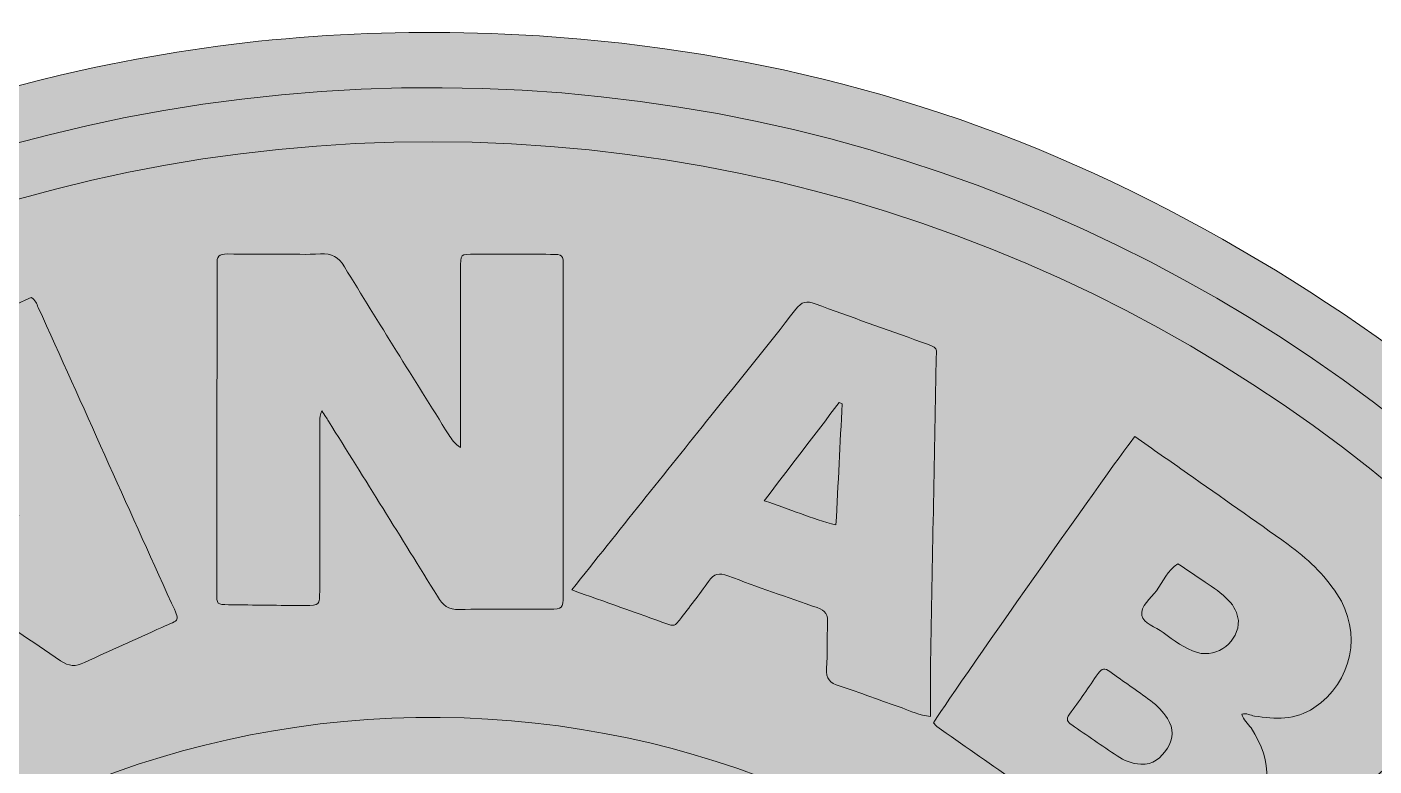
# Model space of a CAD drawing. Extents: x 532 to 1468, y -1468 to -531.
# Drawn here: x 882.9 to 1271.1, y -744.2 to -531.2 of the extents above; entities that cross this region are included whole.
import ezdxf

# ---------------------------------------------------------------- set-up
doc = ezdxf.new("R2010")
doc.units = 0
doc.header["$MEASUREMENT"] = 0
doc.layers.add('katman 1', color=7, linetype='Continuous')

# ---------------------------------------------------------------- blocks, each defined once
blk = doc.blocks.new('block 2')
at = {"layer": 'katman 1', "true_color": 0x006539}
h = blk.add_hatch(color=128, dxfattribs=at)
h.dxf.hatch_style = 2
edge = h.paths.add_edge_path()
edge.add_spline(control_points=[(679.66, -659.13), (690.99, -649.02), (702.39, -638.99), (714.46, -629.74), (769.58, -587.47), (830.98, -558.73), (898.81, -543.66), (940.29, -534.44), (982.27, -531.21), (1024.6, -533.44), (1088.43, -536.81), (1149.33, -552.18), (1206.4, -581.11), (1320.98, -639.19), (1399.63, -729.07), (1442.25, -850.28), (1451.76, -877.31), (1458, -905.18), (1462.09, -933.57), (1466.33, -962.96), (1467.78, -992.48), (1466.34, -1022.08), (1462.88, -1093.24), (1444.55, -1160.39), (1410.3, -1222.96), (1366, -1303.9), (1303.22, -1366.51), (1222.35, -1410.96), (1219, -1412.8), (1215.63, -1414.64), (1212.28, -1416.48), (1211.71, -1417.98), (1210.34, -1417.92), (1209.11, -1418.13), (1197.09, -1423.72), (1185.11, -1429.41), (1172.77, -1434.29), (1140.42, -1447.09), (1107.1, -1456.26), (1072.71, -1461.71), (1041.8, -1466.6), (1010.71, -1468.45), (979.49, -1467.05), (907.63, -1463.82), (839.93, -1445.31), (776.64, -1410.95), (743.03, -1392.7), (712.15, -1370.63), (683.95, -1344.82), (658.97, -1321.97), (636.76, -1296.68), (617.25, -1269.02), (615.44, -1266.45), (613.68, -1263.83), (611.34, -1261.68), (611.34, -1261.68), (611.41, -1261.78), (611.41, -1261.78), (611.48, -1259.84), (610.09, -1258.57), (609.16, -1257.15), (585.15, -1220.73), (566.59, -1181.74), (553.55, -1140.12), (552.93, -1138.15), (552.25, -1136.2), (551.6, -1134.24), (550.07, -1133.12), (549.57, -1131.4), (549.12, -1129.71), (546.76, -1120.69), (543.45, -1111.86), (543.19, -1102.37), (541.72, -1094.53), (540.15, -1086.7), (538.81, -1078.84), (536.23, -1063.71), (534.48, -1048.48), (533.36, -1033.17), (532.08, -1015.75), (532.03, -998.31), (532.62, -980.89), (533.53, -954.16), (537, -927.72), (542.59, -901.57), (542.89, -900.16), (543.06, -898.74), (543.29, -897.32), (543.49, -888.33), (546.81, -880.01), (548.94, -871.44), (549.4, -869.59), (550.08, -867.8), (550.38, -865.92), (550.54, -864.93), (550.72, -863.94), (551.26, -863.06), (551.44, -862.9), (551.63, -862.73), (551.82, -862.57), (553.26, -862.02), (553.34, -860.66), (553.72, -859.45), (566.9, -817.77), (585.58, -778.71), (609.68, -742.23), (610.8, -740.54), (611.98, -738.89), (612.36, -736.83), (612.36, -736.83), (612.31, -736.92), (612.31, -736.92), (614, -735.92), (615.05, -734.34), (616.14, -732.78), (633.92, -707.37), (653.97, -683.91), (676.39, -662.48), (676.84, -662.05), (677.22, -661.52), (677.63, -661.04), (677.87, -659.94), (678.5, -659.25), (679.66, -659.13)], knot_values=[0, 0, 0, 0, 1, 1, 1, 2, 2, 2, 3, 3, 3, 4, 4, 4, 5, 5, 5, 6, 6, 6, 7, 7, 7, 8, 8, 8, 9, 9, 9, 10, 10, 10, 11, 11, 11, 12, 12, 12, 13, 13, 13, 14, 14, 14, 15, 15, 15, 16, 16, 16, 17, 17, 17, 18, 18, 18, 19, 19, 19, 20, 20, 20, 21, 21, 21, 22, 22, 22, 23, 23, 23, 24, 24, 24, 25, 25, 25, 26, 26, 26, 27, 27, 27, 28, 28, 28, 29, 29, 29, 30, 30, 30, 31, 31, 31, 32, 32, 32, 33, 33, 33, 34, 34, 34, 35, 35, 35, 36, 36, 36, 37, 37, 37, 38, 38, 38, 39, 39, 39, 40, 40, 40, 41, 41, 41, 41], degree=3, periodic=1)
h = blk.add_hatch(color=128, dxfattribs=at)
h.dxf.hatch_style = 2
edge = h.paths.add_edge_path()
edge.add_spline(control_points=[(999.83, -564.27), (1243.54, -564.71), (1436.2, -763.36), (1435.33, -1001.86), (1434.46, -1241.3), (1239.31, -1435.91), (999.2, -1435.9), (761.12, -1435.88), (563.6, -1243.11), (563.73, -999.8), (563.87, -758.25), (759.58, -564.23), (999.83, -564.27)], knot_values=[0, 0, 0, 0, 1, 1, 1, 2, 2, 2, 3, 3, 3, 4, 4, 4, 4], degree=3, periodic=1)
at = {"layer": 'katman 1', "true_color": 0x00663a}
h = blk.add_hatch(color=116, dxfattribs=at)
h.dxf.hatch_style = 2
edge = h.paths.add_edge_path()
edge.add_spline(control_points=[(1117.83, -639.79), (1117.25, -651.25), (1116.66, -662.71), (1116.05, -674.67), (1109.01, -673.02), (1102.73, -670.03), (1095.36, -667.72), (1102.82, -657.97), (1109.9, -648.71), (1116.98, -639.45), (1117.26, -639.57), (1117.55, -639.68), (1117.83, -639.79)], knot_values=[0, 0, 0, 0, 1, 1, 1, 2, 2, 2, 3, 3, 3, 4, 4, 4, 4], degree=3, periodic=1)
at = {"layer": 'katman 1', "true_color": 0x006539}
h = blk.add_hatch(color=128, dxfattribs=at)
h.dxf.hatch_style = 2
edge = h.paths.add_edge_path()
edge.add_spline(control_points=[(1232.05, -702.22), (1232.28, -708.24), (1226, -713.1), (1220.24, -711.46), (1216.47, -710.38), (1213.46, -707.94), (1210.38, -705.69), (1208.21, -704.1), (1204.65, -703.12), (1204.21, -700.76), (1203.72, -698.13), (1206.77, -695.92), (1208.41, -693.64), (1210.33, -690.96), (1211.63, -687.76), (1214.54, -685.86), (1217.18, -687.62), (1219.83, -689.37), (1222.45, -691.17), (1224.81, -692.79), (1227.24, -694.33), (1229.23, -696.45), (1230.81, -698.13), (1231.79, -700.08), (1232.05, -702.22)], knot_values=[0, 0, 0, 0, 1, 1, 1, 2, 2, 2, 3, 3, 3, 4, 4, 4, 5, 5, 5, 6, 6, 6, 7, 7, 7, 8, 8, 8, 8], degree=3, periodic=1)
h = blk.add_hatch(color=128, dxfattribs=at)
h.dxf.hatch_style = 2
edge = h.paths.add_edge_path()
edge.add_spline(control_points=[(1203.9, -743.58), (1201.24, -743.62), (1199.07, -742.51), (1197.08, -741.22), (1192.66, -738.36), (1188.38, -735.28), (1184.02, -732.32), (1182.78, -731.48), (1182.25, -730.73), (1183.33, -729.26), (1186.17, -725.4), (1188.91, -721.48), (1191.58, -717.5), (1192.63, -715.94), (1193.52, -715.84), (1195.02, -716.95), (1198.87, -719.8), (1202.85, -722.46), (1206.71, -725.29), (1208.65, -726.71), (1210.27, -728.47), (1211.61, -730.5), (1213.49, -733.37), (1213.38, -736.21), (1211.56, -739.03), (1209.74, -741.84), (1207.47, -743.96), (1203.9, -743.58)], knot_values=[0, 0, 0, 0, 1, 1, 1, 2, 2, 2, 3, 3, 3, 4, 4, 4, 5, 5, 5, 6, 6, 6, 7, 7, 7, 8, 8, 8, 9, 9, 9, 9], degree=3, periodic=1)
at = {"layer": 'katman 1', "lineweight": 0}
for points, knots in [([(679.66, -659.13), (690.99, -649.02), (702.39, -638.99), (714.46, -629.74), (769.58, -587.47), (830.98, -558.73), (898.81, -543.66), (940.29, -534.44), (982.27, -531.21), (1024.6, -533.44), (1088.43, -536.81), (1149.33, -552.18), (1206.4, -581.11), (1320.98, -639.19), (1399.63, -729.07), (1442.25, -850.28), (1451.76, -877.31), (1458, -905.18), (1462.09, -933.57), (1466.33, -962.96), (1467.78, -992.48), (1466.34, -1022.08), (1462.88, -1093.24), (1444.55, -1160.39), (1410.3, -1222.96), (1366, -1303.9), (1303.22, -1366.51), (1222.35, -1410.96), (1219, -1412.8), (1215.63, -1414.64), (1212.28, -1416.48), (1211.71, -1417.98), (1210.34, -1417.92), (1209.11, -1418.13), (1197.09, -1423.72), (1185.11, -1429.41), (1172.77, -1434.29), (1140.42, -1447.09), (1107.1, -1456.26), (1072.71, -1461.71), (1041.8, -1466.6), (1010.71, -1468.45), (979.49, -1467.05), (907.63, -1463.82), (839.93, -1445.31), (776.64, -1410.95), (743.03, -1392.7), (712.15, -1370.63), (683.95, -1344.82), (658.97, -1321.97), (636.76, -1296.68), (617.25, -1269.02), (615.44, -1266.45), (613.68, -1263.83), (611.34, -1261.68), (611.34, -1261.68), (611.41, -1261.78), (611.41, -1261.78), (611.48, -1259.84), (610.09, -1258.57), (609.16, -1257.15), (585.15, -1220.73), (566.59, -1181.74), (553.55, -1140.12), (552.93, -1138.15), (552.25, -1136.2), (551.6, -1134.24), (550.07, -1133.12), (549.57, -1131.4), (549.12, -1129.71), (546.76, -1120.69), (543.45, -1111.86), (543.19, -1102.37), (541.72, -1094.53), (540.15, -1086.7), (538.81, -1078.84), (536.23, -1063.71), (534.48, -1048.48), (533.36, -1033.17), (532.08, -1015.75), (532.03, -998.31), (532.62, -980.89), (533.53, -954.16), (537, -927.72), (542.59, -901.57), (542.89, -900.16), (543.06, -898.74), (543.29, -897.32), (543.49, -888.33), (546.81, -880.01), (548.94, -871.44), (549.4, -869.59), (550.08, -867.8), (550.38, -865.92), (550.54, -864.93), (550.72, -863.94), (551.26, -863.06), (551.44, -862.9), (551.63, -862.73), (551.82, -862.57), (553.26, -862.02), (553.34, -860.66), (553.72, -859.45), (566.9, -817.77), (585.58, -778.71), (609.68, -742.23), (610.8, -740.54), (611.98, -738.89), (612.36, -736.83), (612.36, -736.83), (612.31, -736.92), (612.31, -736.92), (614, -735.92), (615.05, -734.34), (616.14, -732.78), (633.92, -707.37), (653.97, -683.91), (676.39, -662.48), (676.84, -662.05), (677.22, -661.52), (677.63, -661.04), (677.87, -659.94), (678.5, -659.25), (679.66, -659.13)], [0, 0, 0, 0, 1, 1, 1, 2, 2, 2, 3, 3, 3, 4, 4, 4, 5, 5, 5, 6, 6, 6, 7, 7, 7, 8, 8, 8, 9, 9, 9, 10, 10, 10, 11, 11, 11, 12, 12, 12, 13, 13, 13, 14, 14, 14, 15, 15, 15, 16, 16, 16, 17, 17, 17, 18, 18, 18, 19, 19, 19, 20, 20, 20, 21, 21, 21, 22, 22, 22, 23, 23, 23, 24, 24, 24, 25, 25, 25, 26, 26, 26, 27, 27, 27, 28, 28, 28, 29, 29, 29, 30, 30, 30, 31, 31, 31, 32, 32, 32, 33, 33, 33, 34, 34, 34, 35, 35, 35, 36, 36, 36, 37, 37, 37, 38, 38, 38, 39, 39, 39, 40, 40, 40, 41, 41, 41, 41]), ([(548.04, -999.82), (548.59, -748.92), (752.29, -547.1), (1002.53, -548.71), (1249.91, -550.3), (1451.89, -751.28), (1450.88, -1002.06), (1449.86, -1252.53), (1245.65, -1453.49), (995.77, -1451.5), (749.14, -1449.53), (548.32, -1249.36), (548.04, -999.82)], [0, 0, 0, 0, 1, 1, 1, 2, 2, 2, 3, 3, 3, 4, 4, 4, 4]), ([(999.83, -564.27), (1243.54, -564.71), (1436.2, -763.36), (1435.33, -1001.86), (1434.46, -1241.3), (1239.31, -1435.91), (999.2, -1435.9), (761.12, -1435.88), (563.6, -1243.11), (563.73, -999.8), (563.87, -758.25), (759.58, -564.23), (999.83, -564.27)], [0, 0, 0, 0, 1, 1, 1, 2, 2, 2, 3, 3, 3, 4, 4, 4, 4]), ([(967.84, -641.81), (967.01, -644), (967.3, -645.58), (967.3, -647.12), (967.26, -662.64), (967.26, -678.15), (967.23, -693.67), (967.22, -697.85), (967.18, -697.91), (963.04, -697.9), (955.68, -697.88), (948.32, -697.79), (940.96, -697.69), (937.64, -697.65), (937.56, -697.6), (937.56, -694.21), (937.54, -682.7), (937.57, -671.18), (937.59, -659.66), (937.62, -640.46), (937.66, -621.26), (937.69, -602.07), (937.69, -601.27), (937.77, -600.46), (937.68, -599.67), (937.43, -597.42), (938.25, -596.54), (940.63, -596.62), (945.58, -596.78), (950.54, -596.67), (955.5, -596.67), (959.5, -596.67), (963.51, -596.84), (967.5, -596.61), (970.69, -596.43), (972.61, -597.41), (974.37, -600.31), (984.25, -616.55), (994.4, -632.64), (1004.47, -648.77), (1005.28, -650.06), (1006.17, -651.3), (1007.78, -652.39), (1007.78, -650.86), (1007.78, -649.34), (1007.78, -647.82), (1007.8, -632.3), (1007.82, -616.78), (1007.84, -601.26), (1007.85, -596.46), (1007.61, -596.71), (1012.15, -596.71), (1019.35, -596.73), (1026.55, -596.7), (1033.75, -596.73), (1037.38, -596.75), (1037.45, -596.79), (1037.45, -600.41), (1037.46, -617.69), (1037.42, -634.97), (1037.41, -652.25), (1037.4, -666.48), (1037.41, -680.72), (1037.38, -694.96), (1037.37, -698.89), (1037.32, -698.94), (1033.45, -698.96), (1024.81, -699), (1016.16, -698.79), (1007.53, -699.07), (1004.26, -699.18), (1002.72, -697.78), (1001.16, -695.25), (990.77, -678.38), (980.25, -661.58), (969.77, -644.77), (969.27, -643.95), (968.73, -643.16), (967.84, -641.81)], [0, 0, 0, 0, 1, 1, 1, 2, 2, 2, 3, 3, 3, 4, 4, 4, 5, 5, 5, 6, 6, 6, 7, 7, 7, 8, 8, 8, 9, 9, 9, 10, 10, 10, 11, 11, 11, 12, 12, 12, 13, 13, 13, 14, 14, 14, 15, 15, 15, 16, 16, 16, 17, 17, 17, 18, 18, 18, 19, 19, 19, 20, 20, 20, 21, 21, 21, 22, 22, 22, 23, 23, 23, 24, 24, 24, 25, 25, 25, 26, 26, 26, 26]), ([(880.53, -671.96), (872.88, -654.91), (865.33, -638.11), (857.68, -621.06), (866.8, -616.95), (875.51, -613.02), (884.1, -609.14), (885.36, -609.88), (885.64, -610.98), (886.1, -612), (898.9, -640.4), (911.71, -668.8), (924.51, -697.2), (927.05, -702.82), (927.12, -701.74), (921.71, -704.23), (914.3, -707.63), (906.81, -710.85), (899.46, -714.35), (896.86, -715.59), (894.96, -715.47), (892.51, -713.81), (876.11, -702.68), (859.58, -691.74), (843.1, -680.74), (842.18, -680.13), (841.24, -679.54), (840.21, -678.88), (839.31, -680.62), (840.58, -681.75), (841.09, -682.9), (847.59, -697.5), (854.18, -712.04), (860.73, -726.61), (862.22, -729.92), (862.2, -729.99), (858.95, -731.47), (852.27, -734.52), (845.56, -737.52), (838.85, -740.52), (835.2, -742.16), (835.17, -742.15), (833.39, -738.22), (827.35, -724.82), (821.33, -711.42), (815.3, -698.02), (808.61, -683.16), (801.91, -668.31), (795.23, -653.45), (793.65, -649.93), (793.67, -649.9), (797.13, -648.34), (805.28, -644.65), (813.5, -641.1), (821.56, -637.24), (824.07, -636.04), (825.84, -636.29), (828.06, -637.79), (844.22, -648.71), (860.46, -659.51), (876.69, -670.32), (877.68, -670.98), (878.5, -672.05), (880.53, -671.96)], [0, 0, 0, 0, 1, 1, 1, 2, 2, 2, 3, 3, 3, 4, 4, 4, 5, 5, 5, 6, 6, 6, 7, 7, 7, 8, 8, 8, 9, 9, 9, 10, 10, 10, 11, 11, 11, 12, 12, 12, 13, 13, 13, 14, 14, 14, 15, 15, 15, 16, 16, 16, 17, 17, 17, 18, 18, 18, 19, 19, 19, 20, 20, 20, 21, 21, 21, 21]), ([(1039.87, -693.42), (1053.6, -676.25), (1066.77, -659.77), (1079.95, -643.3), (1088.14, -633.06), (1096.42, -622.89), (1104.47, -612.55), (1106.18, -610.35), (1107.57, -610.05), (1110.06, -610.98), (1120.24, -614.77), (1130.49, -618.33), (1140.71, -622.01), (1145.96, -623.9), (1144.99, -623.3), (1144.91, -627.99), (1144.41, -656.61), (1143.82, -685.23), (1143.3, -713.86), (1143.2, -719.12), (1143.29, -724.38), (1143.29, -729.85), (1140.01, -729.61), (1137.61, -728.29), (1135.09, -727.42), (1129.05, -725.35), (1123.08, -723.04), (1117, -721.1), (1114.3, -720.23), (1113.11, -719.01), (1113.35, -716.02), (1113.68, -711.72), (1113.39, -707.38), (1113.64, -703.07), (1113.78, -700.62), (1113, -699.32), (1110.65, -698.51), (1102.03, -695.57), (1093.44, -692.57), (1084.92, -689.36), (1082.39, -688.41), (1080.87, -688.67), (1079.31, -690.96), (1076.7, -694.79), (1073.77, -698.39), (1070.97, -702.09), (1070.19, -703.11), (1069.54, -704.04), (1067.86, -703.42), (1058.73, -700.08), (1049.56, -696.86), (1039.87, -693.42)], [0, 0, 0, 0, 1, 1, 1, 2, 2, 2, 3, 3, 3, 4, 4, 4, 5, 5, 5, 6, 6, 6, 7, 7, 7, 8, 8, 8, 9, 9, 9, 10, 10, 10, 11, 11, 11, 12, 12, 12, 13, 13, 13, 14, 14, 14, 15, 15, 15, 16, 16, 16, 17, 17, 17, 17]), ([(1117.83, -639.79), (1117.25, -651.25), (1116.66, -662.71), (1116.05, -674.67), (1109.01, -673.02), (1102.73, -670.03), (1095.36, -667.72), (1102.82, -657.97), (1109.9, -648.71), (1116.98, -639.45), (1117.26, -639.57), (1117.55, -639.68), (1117.83, -639.79)], [0, 0, 0, 0, 1, 1, 1, 2, 2, 2, 3, 3, 3, 4, 4, 4, 4]), ([(1233, -729.19), (1233.44, -730.93), (1234.81, -731.91), (1235.7, -733.2), (1242.08, -742.57), (1241.78, -753.21), (1234.81, -762.09), (1227.19, -771.78), (1218.29, -774.68), (1206.39, -771.51), (1200.13, -769.84), (1194.39, -767.03), (1189.12, -763.41), (1174.36, -753.3), (1159.75, -742.99), (1145.09, -732.74), (1144.72, -732.48), (1144.48, -732.04), (1144.19, -731.7), (1147.41, -726.23), (1199.38, -652.31), (1202.22, -649.24), (1207.25, -652.77), (1212.33, -656.33), (1217.39, -659.89), (1227.06, -666.69), (1236.78, -673.41), (1246.36, -680.33), (1251.82, -684.28), (1256.7, -688.88), (1260.45, -694.57), (1267.82, -705.76), (1264.94, -719.91), (1253.81, -727.41), (1248.47, -731.01), (1242.62, -730.64), (1236.69, -729.77), (1235.49, -729.59), (1234.37, -728.83), (1233, -729.19)], [0, 0, 0, 0, 1, 1, 1, 2, 2, 2, 3, 3, 3, 4, 4, 4, 5, 5, 5, 6, 6, 6, 7, 7, 7, 8, 8, 8, 9, 9, 9, 10, 10, 10, 11, 11, 11, 12, 12, 12, 13, 13, 13, 13]), ([(1232.05, -702.22), (1232.28, -708.24), (1226, -713.1), (1220.24, -711.46), (1216.47, -710.38), (1213.46, -707.94), (1210.38, -705.69), (1208.21, -704.1), (1204.65, -703.12), (1204.21, -700.76), (1203.72, -698.13), (1206.77, -695.92), (1208.41, -693.64), (1210.33, -690.96), (1211.63, -687.76), (1214.54, -685.86), (1217.18, -687.62), (1219.83, -689.37), (1222.45, -691.17), (1224.81, -692.79), (1227.24, -694.33), (1229.23, -696.45), (1230.81, -698.13), (1231.79, -700.08), (1232.05, -702.22)], [0, 0, 0, 0, 1, 1, 1, 2, 2, 2, 3, 3, 3, 4, 4, 4, 5, 5, 5, 6, 6, 6, 7, 7, 7, 8, 8, 8, 8]), ([(1203.9, -743.58), (1201.24, -743.62), (1199.07, -742.51), (1197.08, -741.22), (1192.66, -738.36), (1188.38, -735.28), (1184.02, -732.32), (1182.78, -731.48), (1182.25, -730.73), (1183.33, -729.26), (1186.17, -725.4), (1188.91, -721.48), (1191.58, -717.5), (1192.63, -715.94), (1193.52, -715.84), (1195.02, -716.95), (1198.87, -719.8), (1202.85, -722.46), (1206.71, -725.29), (1208.65, -726.71), (1210.27, -728.47), (1211.61, -730.5), (1213.49, -733.37), (1213.38, -736.21), (1211.56, -739.03), (1209.74, -741.84), (1207.47, -743.96), (1203.9, -743.58)], [0, 0, 0, 0, 1, 1, 1, 2, 2, 2, 3, 3, 3, 4, 4, 4, 5, 5, 5, 6, 6, 6, 7, 7, 7, 8, 8, 8, 9, 9, 9, 9]), ([(1269.48, -1000.41), (1269.16, -1148.83), (1149.41, -1270.08), (999.44, -1270.05), (849.75, -1270.02), (729.39, -1149.03), (729.57, -999.81), (729.75, -849.26), (852.27, -728.84), (1001.96, -730.17), (1149.78, -731.48), (1269.42, -851.54), (1269.48, -1000.41)], [0, 0, 0, 0, 1, 1, 1, 2, 2, 2, 3, 3, 3, 4, 4, 4, 4]), ([(1296.6, -726.23), (1303.43, -734.31), (1310.21, -742.32), (1317.14, -750.51), (1314.34, -752.91), (1311.81, -755.09), (1309.26, -757.25), (1287.55, -775.61), (1265.84, -793.97), (1244.13, -812.33), (1243.52, -812.85), (1242.82, -813.28), (1242.3, -813.88), (1240.55, -815.89), (1239.34, -815.31), (1237.8, -813.44), (1232.33, -806.77), (1226.75, -800.18), (1221.07, -793.7), (1219.42, -791.82), (1219.96, -790.84), (1221.59, -789.48), (1230.17, -782.31), (1238.69, -775.07), (1247.22, -767.85), (1262.47, -754.96), (1277.71, -742.06), (1292.96, -729.17), (1294.05, -728.25), (1295.17, -727.38), (1296.6, -726.23)], [0, 0, 0, 0, 1, 1, 1, 2, 2, 2, 3, 3, 3, 4, 4, 4, 5, 5, 5, 6, 6, 6, 7, 7, 7, 8, 8, 8, 9, 9, 9, 10, 10, 10, 10])]:
    blk.add_open_spline(points, degree=3, knots=knots, dxfattribs=at)

msp = doc.modelspace()

# ---------------------------------------------------------------- block references
at = {"layer": 'katman 1'}
msp.add_blockref('block 2', (0, 0), dxfattribs=at)

doc.saveas('drawing.dxf')
